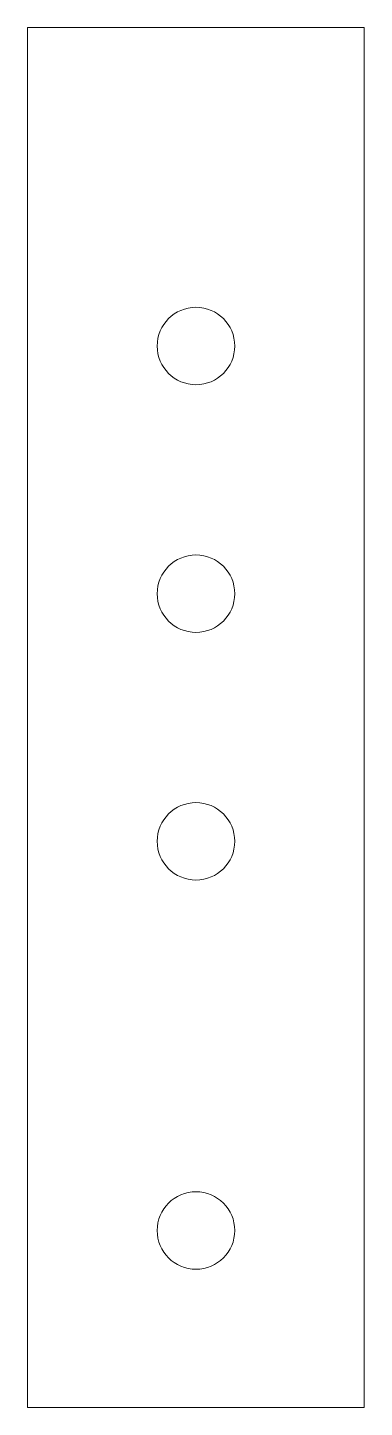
# Model space of a CAD drawing. Header units: inches. Extents: x 1256.4 to 1261.2, y 10595.4 to 10614.9.
import ezdxf

# ---------------------------------------------------------------- set-up
doc = ezdxf.new("R2010")
doc.units = ezdxf.units.IN
doc.header["$MEASUREMENT"] = 0
doc.layers.add('S-FSTN', color=2, linetype='Continuous', lineweight=9)

msp = doc.modelspace()

# ---------------------------------------------------------------- linework, layer by layer
at = {"layer": 'S-FSTN'}
for p, q in [((1256.437, 10614.875), (1256.437, 10599.875)), ((1261.187, 10614.875), (1256.437, 10614.875)), ((1261.187, 10599.875), (1261.187, 10614.875)), ((1256.437, 10599.875), (1256.437, 10595.375)), ((1261.187, 10595.375), (1261.187, 10599.875)), ((1256.437, 10595.375), (1261.187, 10595.375))]:
    msp.add_line(p, q, dxfattribs=at)
for centre, start, end in [((1258.812, 10610.375), 0, 180), ((1258.812, 10610.375), 180, 0), ((1258.812, 10606.875), 0, 180), ((1258.812, 10606.875), 180, 0), ((1258.812, 10603.375), 0, 180), ((1258.812, 10603.375), 180, 0), ((1258.812, 10597.875), 0, 180), ((1258.812, 10597.875), 180, 0)]:
    msp.add_arc(centre, 0.547, start, end, dxfattribs=at)

doc.saveas('drawing.dxf')
